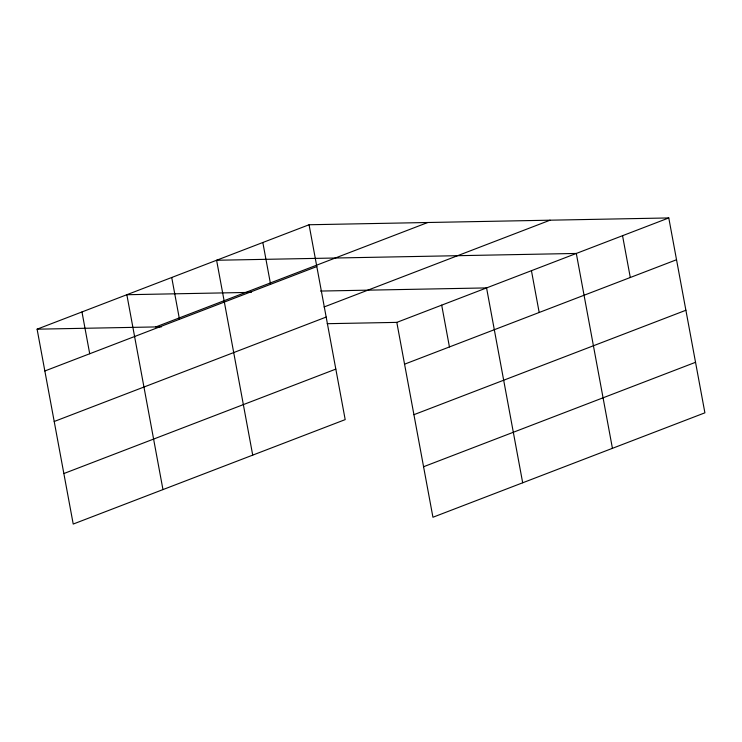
<?xml version="1.0" encoding="UTF-8"?>
<svg xmlns="http://www.w3.org/2000/svg" width="742" height="742" viewBox="0 0 742 742"><rect width="100%" height="100%" fill="white"/><g stroke="black" fill="none" stroke-linecap="round" stroke-linejoin="round"><path stroke-width="1.11" d="M309.062 224.752L345.188 419.62L73.217 524.056L37.1 329.179L309.062 224.752L668.783 217.944L704.9 412.821L432.938 517.248L396.812 322.38L668.783 217.944M155.811 326.934L427.772 222.507M44.845 370.981L316.815 266.554M324.05 306.984L550.072 220.189M54.212 421.493L326.174 317.066M63.858 473.544L335.82 369.108M404.566 364.174L676.528 259.746M413.925 414.685L685.896 310.258M423.571 466.737L695.542 362.3M251.325 292.367L126.845 294.722L162.962 489.59M320.553 291.059L486.567 287.915L522.683 482.782M37.1 329.179L161.58 326.823M327.194 323.697L396.812 322.38M622.547 235.696L630.292 277.499M612.428 448.326L576.311 253.449L216.599 260.257L252.716 455.134M531.439 270.682L539.184 312.484M441.694 305.147L449.439 346.95M262.835 242.504L270.58 284.307M171.727 277.489L179.471 319.292M81.972 311.955L89.717 353.748"/></g></svg>
